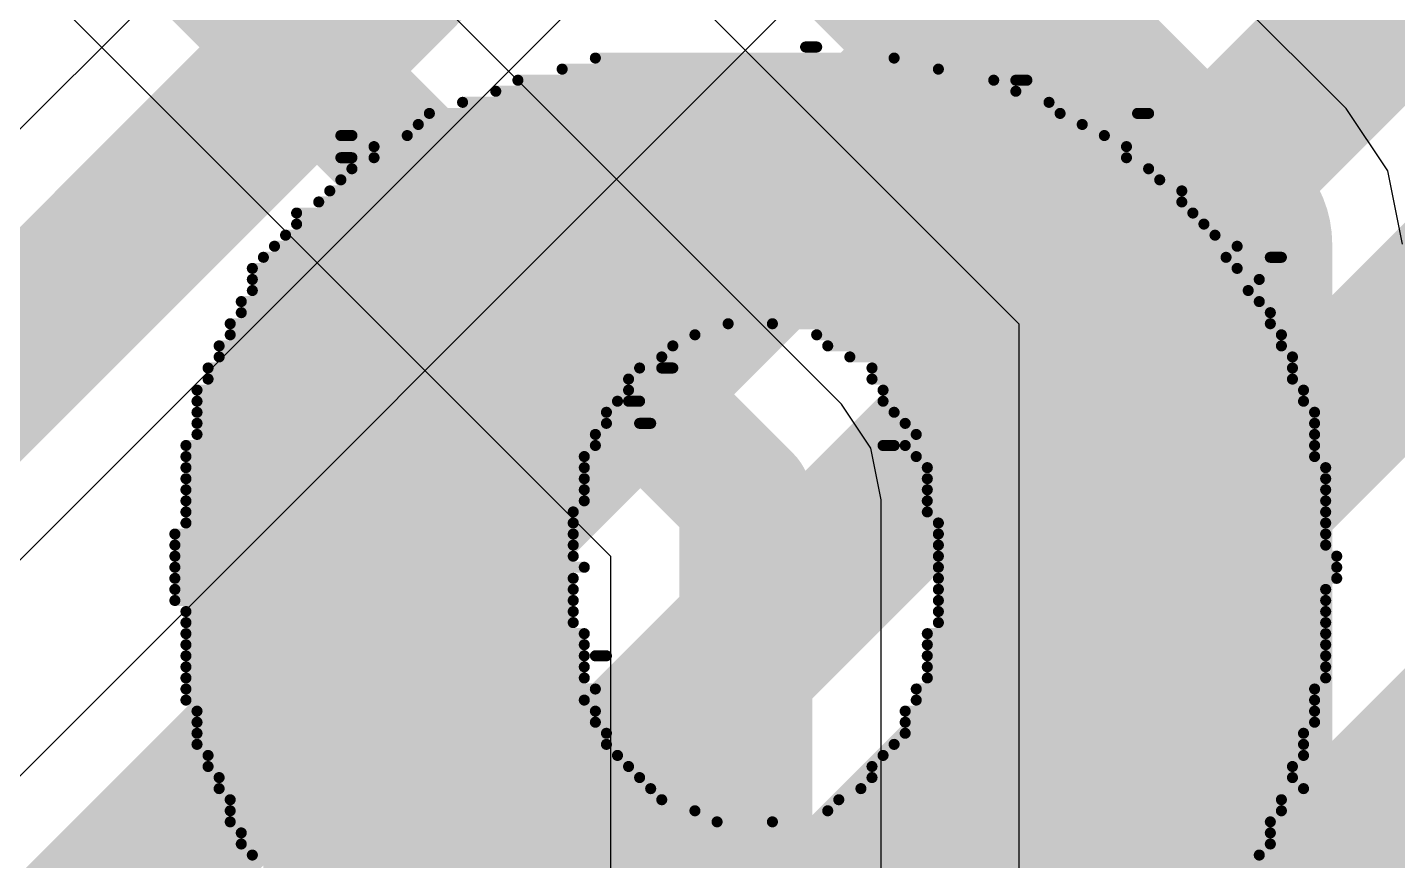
# Model space of a CAD drawing. Header units: inches. Extents: x -5 to 426, y -53 to 116.
# Drawn here: x 24.234 to 27.379, y -10.021 to -8.11 of the extents above; entities that cross this region are included whole.
import ezdxf

# ---------------------------------------------------------------- set-up
doc = ezdxf.new("R2010")
doc.units = ezdxf.units.IN
for name, color, linetype in [('Board Outline', 216, 'Continuous'), ('Bottom Layer', 5, 'Continuous'), ('Bottom Overlay', 54, 'Continuous'), ('Top Layer', 1, 'Continuous')]:
    doc.layers.add(name, color=color, linetype=linetype)

msp = doc.modelspace()

# ---------------------------------------------------------------- linework, layer by layer
at = {"layer": 'Board Outline'}
msp.add_lwpolyline([(49.7725, 6.3481, 0.254, 0.254, -1.144567), (-0.2979, -38.4414, 0.254, 0.254, 0)], format="xyseb", dxfattribs=at)
at = {"layer": 'Bottom Layer'}
for p, q in [((28.8219, -3.7373), (20.6714, -11.8878)), ((29.8821, -4.1615), (20.9794, -13.0642)), ((21.1658, -12.3823), (29.3173, -4.2308))]:
    msp.add_line(p, q, dxfattribs=at)
for points in [[(20.9186, -12.135, 0.381, 0.381, 0), (29.1589, -3.8947, 0.381, 0.381, 0)], [(21.2267, -13.3114, 0.381, 0.381, 0), (30.3345, -4.2036, 0.381, 0.381, 0)], [(20.0917, -15.3242, 0.381, 0.381, 0), (30.4822, -4.9336, 0.381, 0.381, 0)], [(19.8879, -16.3343, 0.381, 0.381, 0), (30.3798, -5.8424, 0.381, 0.381, 0)], [(19.8207, -17.4247, 0.381, 0.381, 0), (30.4082, -6.8372, 0.381, 0.381, 0)]]:
    msp.add_lwpolyline(points, format="xyseb", dxfattribs=at)
at = {"layer": 'Bottom Overlay'}
for points in [[(26.0199, -8.1546, 0.0254, 0.0254, 0), (26.0453, -8.1546, 0.0254, 0.0254, 0)], [(25.5373, -8.18, 0.0254, 0.0254, 0), (26.2231, -8.18, 0.0254, 0.0254, 0)], [(25.4611, -8.2054, 0.0254, 0.0254, 0), (26.3247, -8.2054, 0.0254, 0.0254, 0)], [(25.3595, -8.2308, 0.0254, 0.0254, 0), (26.4517, -8.2308, 0.0254, 0.0254, 0)], [(26.5025, -8.2308, 0.0254, 0.0254, 0), (26.5279, -8.2308, 0.0254, 0.0254, 0)], [(25.2325, -8.2816, 0.0254, 0.0254, 0), (26.5787, -8.2816, 0.0254, 0.0254, 0)], [(25.3087, -8.2562, 0.0254, 0.0254, 0), (26.5025, -8.2562, 0.0254, 0.0254, 0)], [(25.1563, -8.307, 0.0254, 0.0254, 0), (26.6041, -8.307, 0.0254, 0.0254, 0)], [(26.7819, -8.307, 0.0254, 0.0254, 0), (26.8073, -8.307, 0.0254, 0.0254, 0)], [(25.1309, -8.3324, 0.0254, 0.0254, 0), (26.6549, -8.3324, 0.0254, 0.0254, 0)], [(24.9531, -8.3578, 0.0254, 0.0254, 0), (24.9785, -8.3578, 0.0254, 0.0254, 0)], [(25.1055, -8.3578, 0.0254, 0.0254, 0), (26.7057, -8.3578, 0.0254, 0.0254, 0)], [(24.9531, -8.4086, 0.0254, 0.0254, 0), (24.9785, -8.4086, 0.0254, 0.0254, 0)], [(25.0293, -8.3832, 0.0254, 0.0254, 0), (26.7565, -8.3832, 0.0254, 0.0254, 0)], [(25.0293, -8.4086, 0.0254, 0.0254, 0), (26.7565, -8.4086, 0.0254, 0.0254, 0)], [(24.9785, -8.434, 0.0254, 0.0254, 0), (26.8073, -8.434, 0.0254, 0.0254, 0)], [(24.9531, -8.4594, 0.0254, 0.0254, 0), (26.8327, -8.4594, 0.0254, 0.0254, 0)], [(24.9277, -8.4848, 0.0254, 0.0254, 0), (26.8835, -8.4848, 0.0254, 0.0254, 0)], [(24.8515, -8.5356, 0.0254, 0.0254, 0), (26.9089, -8.5356, 0.0254, 0.0254, 0)], [(24.9023, -8.5102, 0.0254, 0.0254, 0), (26.8835, -8.5102, 0.0254, 0.0254, 0)], [(24.8515, -8.561, 0.0254, 0.0254, 0), (26.9343, -8.561, 0.0254, 0.0254, 0)], [(24.8261, -8.5864, 0.0254, 0.0254, 0), (26.9597, -8.5864, 0.0254, 0.0254, 0)], [(24.8007, -8.6118, 0.0254, 0.0254, 0), (27.0105, -8.6118, 0.0254, 0.0254, 0)], [(24.7753, -8.6372, 0.0254, 0.0254, 0), (26.9851, -8.6372, 0.0254, 0.0254, 0)], [(27.0867, -8.6372, 0.0254, 0.0254, 0), (27.1121, -8.6372, 0.0254, 0.0254, 0)], [(24.7499, -8.6626, 0.0254, 0.0254, 0), (27.0105, -8.6626, 0.0254, 0.0254, 0)], [(24.7499, -8.688, 0.0254, 0.0254, 0), (27.0613, -8.688, 0.0254, 0.0254, 0)], [(24.7499, -8.7134, 0.0254, 0.0254, 0), (27.0359, -8.7134, 0.0254, 0.0254, 0)], [(24.7245, -8.7388, 0.0254, 0.0254, 0), (27.0613, -8.7388, 0.0254, 0.0254, 0)], [(24.7245, -8.7642, 0.0254, 0.0254, 0), (27.0867, -8.7642, 0.0254, 0.0254, 0)], [(24.6991, -8.7896, 0.0254, 0.0254, 0), (25.8421, -8.7896, 0.0254, 0.0254, 0)], [(24.6991, -8.815, 0.0254, 0.0254, 0), (25.7659, -8.815, 0.0254, 0.0254, 0)], [(25.9437, -8.7896, 0.0254, 0.0254, 0), (27.0867, -8.7896, 0.0254, 0.0254, 0)], [(26.0453, -8.815, 0.0254, 0.0254, 0), (27.1121, -8.815, 0.0254, 0.0254, 0)], [(24.6737, -8.8404, 0.0254, 0.0254, 0), (25.7151, -8.8404, 0.0254, 0.0254, 0)], [(26.0707, -8.8404, 0.0254, 0.0254, 0), (27.1121, -8.8404, 0.0254, 0.0254, 0)], [(24.6737, -8.8658, 0.0254, 0.0254, 0), (25.6897, -8.8658, 0.0254, 0.0254, 0)], [(26.1215, -8.8658, 0.0254, 0.0254, 0), (27.1375, -8.8658, 0.0254, 0.0254, 0)], [(24.6483, -8.8912, 0.0254, 0.0254, 0), (25.6389, -8.8912, 0.0254, 0.0254, 0)], [(25.6897, -8.8912, 0.0254, 0.0254, 0), (25.7151, -8.8912, 0.0254, 0.0254, 0)], [(26.1723, -8.8912, 0.0254, 0.0254, 0), (27.1375, -8.8912, 0.0254, 0.0254, 0)], [(24.6229, -8.942, 0.0254, 0.0254, 0), (25.6135, -8.942, 0.0254, 0.0254, 0)], [(24.6483, -8.9166, 0.0254, 0.0254, 0), (25.6135, -8.9166, 0.0254, 0.0254, 0)], [(26.1723, -8.9166, 0.0254, 0.0254, 0), (27.1375, -8.9166, 0.0254, 0.0254, 0)], [(26.1977, -8.942, 0.0254, 0.0254, 0), (27.1629, -8.942, 0.0254, 0.0254, 0)], [(24.6229, -8.9674, 0.0254, 0.0254, 0), (25.5881, -8.9674, 0.0254, 0.0254, 0)], [(25.6135, -8.9674, 0.0254, 0.0254, 0), (25.6389, -8.9674, 0.0254, 0.0254, 0)], [(26.1977, -8.9674, 0.0254, 0.0254, 0), (27.1629, -8.9674, 0.0254, 0.0254, 0)], [(24.6229, -8.9928, 0.0254, 0.0254, 0), (25.5627, -8.9928, 0.0254, 0.0254, 0)], [(26.2231, -8.9928, 0.0254, 0.0254, 0), (27.1883, -8.9928, 0.0254, 0.0254, 0)], [(24.6229, -9.0182, 0.0254, 0.0254, 0), (25.5627, -9.0182, 0.0254, 0.0254, 0)], [(25.6389, -9.0182, 0.0254, 0.0254, 0), (25.6643, -9.0182, 0.0254, 0.0254, 0)], [(26.2485, -9.0182, 0.0254, 0.0254, 0), (27.1883, -9.0182, 0.0254, 0.0254, 0)], [(24.5975, -9.069, 0.0254, 0.0254, 0), (25.5373, -9.069, 0.0254, 0.0254, 0)], [(24.6229, -9.0436, 0.0254, 0.0254, 0), (25.5373, -9.0436, 0.0254, 0.0254, 0)], [(26.1977, -9.069, 0.0254, 0.0254, 0), (26.2231, -9.069, 0.0254, 0.0254, 0)], [(26.2485, -9.069, 0.0254, 0.0254, 0), (27.1883, -9.069, 0.0254, 0.0254, 0)], [(26.2739, -9.0436, 0.0254, 0.0254, 0), (27.1883, -9.0436, 0.0254, 0.0254, 0)], [(24.5975, -9.0944, 0.0254, 0.0254, 0), (25.5119, -9.0944, 0.0254, 0.0254, 0)], [(26.2739, -9.0944, 0.0254, 0.0254, 0), (27.1883, -9.0944, 0.0254, 0.0254, 0)], [(24.5975, -9.1198, 0.0254, 0.0254, 0), (25.5119, -9.1198, 0.0254, 0.0254, 0)], [(26.2993, -9.1198, 0.0254, 0.0254, 0), (27.2137, -9.1198, 0.0254, 0.0254, 0)], [(24.5975, -9.1452, 0.0254, 0.0254, 0), (25.5119, -9.1452, 0.0254, 0.0254, 0)], [(26.2993, -9.1452, 0.0254, 0.0254, 0), (27.2137, -9.1452, 0.0254, 0.0254, 0)], [(24.5975, -9.1706, 0.0254, 0.0254, 0), (25.5119, -9.1706, 0.0254, 0.0254, 0)], [(24.5975, -9.196, 0.0254, 0.0254, 0), (25.5119, -9.196, 0.0254, 0.0254, 0)], [(26.2993, -9.1706, 0.0254, 0.0254, 0), (27.2137, -9.1706, 0.0254, 0.0254, 0)], [(26.2993, -9.196, 0.0254, 0.0254, 0), (27.2137, -9.196, 0.0254, 0.0254, 0)], [(24.5975, -9.2214, 0.0254, 0.0254, 0), (25.4865, -9.2214, 0.0254, 0.0254, 0)], [(26.2993, -9.2214, 0.0254, 0.0254, 0), (27.2137, -9.2214, 0.0254, 0.0254, 0)], [(24.5975, -9.2468, 0.0254, 0.0254, 0), (25.4865, -9.2468, 0.0254, 0.0254, 0)], [(26.3247, -9.2468, 0.0254, 0.0254, 0), (27.2137, -9.2468, 0.0254, 0.0254, 0)], [(24.5721, -9.2722, 0.0254, 0.0254, 0), (25.4865, -9.2722, 0.0254, 0.0254, 0)], [(26.3247, -9.2722, 0.0254, 0.0254, 0), (27.2137, -9.2722, 0.0254, 0.0254, 0)], [(24.5721, -9.2976, 0.0254, 0.0254, 0), (25.4865, -9.2976, 0.0254, 0.0254, 0)], [(26.3247, -9.2976, 0.0254, 0.0254, 0), (27.2137, -9.2976, 0.0254, 0.0254, 0)], [(24.5721, -9.323, 0.0254, 0.0254, 0), (25.4865, -9.323, 0.0254, 0.0254, 0)], [(24.5721, -9.3484, 0.0254, 0.0254, 0), (25.5119, -9.3484, 0.0254, 0.0254, 0)], [(26.3247, -9.323, 0.0254, 0.0254, 0), (27.2391, -9.323, 0.0254, 0.0254, 0)], [(26.3247, -9.3484, 0.0254, 0.0254, 0), (27.2391, -9.3484, 0.0254, 0.0254, 0)], [(24.5721, -9.3738, 0.0254, 0.0254, 0), (25.4865, -9.3738, 0.0254, 0.0254, 0)], [(26.3247, -9.3738, 0.0254, 0.0254, 0), (27.2391, -9.3738, 0.0254, 0.0254, 0)], [(24.5721, -9.3992, 0.0254, 0.0254, 0), (25.4865, -9.3992, 0.0254, 0.0254, 0)], [(26.3247, -9.3992, 0.0254, 0.0254, 0), (27.2137, -9.3992, 0.0254, 0.0254, 0)], [(24.5721, -9.4246, 0.0254, 0.0254, 0), (25.4865, -9.4246, 0.0254, 0.0254, 0)], [(26.3247, -9.4246, 0.0254, 0.0254, 0), (27.2137, -9.4246, 0.0254, 0.0254, 0)], [(24.5975, -9.45, 0.0254, 0.0254, 0), (25.4865, -9.45, 0.0254, 0.0254, 0)], [(24.5975, -9.4754, 0.0254, 0.0254, 0), (25.4865, -9.4754, 0.0254, 0.0254, 0)], [(26.3247, -9.45, 0.0254, 0.0254, 0), (27.2137, -9.45, 0.0254, 0.0254, 0)], [(26.3247, -9.4754, 0.0254, 0.0254, 0), (27.2137, -9.4754, 0.0254, 0.0254, 0)], [(24.5975, -9.5008, 0.0254, 0.0254, 0), (25.5119, -9.5008, 0.0254, 0.0254, 0)], [(26.2993, -9.5008, 0.0254, 0.0254, 0), (27.2137, -9.5008, 0.0254, 0.0254, 0)], [(24.5975, -9.5262, 0.0254, 0.0254, 0), (25.5119, -9.5262, 0.0254, 0.0254, 0)], [(26.2993, -9.5262, 0.0254, 0.0254, 0), (27.2137, -9.5262, 0.0254, 0.0254, 0)], [(24.5975, -9.5516, 0.0254, 0.0254, 0), (25.5119, -9.5516, 0.0254, 0.0254, 0)], [(25.5373, -9.5516, 0.0254, 0.0254, 0), (25.5627, -9.5516, 0.0254, 0.0254, 0)], [(26.2993, -9.5516, 0.0254, 0.0254, 0), (27.2137, -9.5516, 0.0254, 0.0254, 0)], [(24.5975, -9.577, 0.0254, 0.0254, 0), (25.5119, -9.577, 0.0254, 0.0254, 0)], [(24.5975, -9.6024, 0.0254, 0.0254, 0), (25.5119, -9.6024, 0.0254, 0.0254, 0)], [(26.2993, -9.577, 0.0254, 0.0254, 0), (27.2137, -9.577, 0.0254, 0.0254, 0)], [(26.2993, -9.6024, 0.0254, 0.0254, 0), (27.2137, -9.6024, 0.0254, 0.0254, 0)], [(24.5975, -9.6278, 0.0254, 0.0254, 0), (25.5373, -9.6278, 0.0254, 0.0254, 0)], [(26.2739, -9.6278, 0.0254, 0.0254, 0), (27.1883, -9.6278, 0.0254, 0.0254, 0)], [(24.5975, -9.6532, 0.0254, 0.0254, 0), (25.5119, -9.6532, 0.0254, 0.0254, 0)], [(26.2739, -9.6532, 0.0254, 0.0254, 0), (27.1883, -9.6532, 0.0254, 0.0254, 0)], [(24.6229, -9.6786, 0.0254, 0.0254, 0), (25.5373, -9.6786, 0.0254, 0.0254, 0)], [(26.2485, -9.6786, 0.0254, 0.0254, 0), (27.1883, -9.6786, 0.0254, 0.0254, 0)], [(24.6229, -9.704, 0.0254, 0.0254, 0), (25.5373, -9.704, 0.0254, 0.0254, 0)], [(24.6229, -9.7294, 0.0254, 0.0254, 0), (25.5627, -9.7294, 0.0254, 0.0254, 0)], [(26.2485, -9.704, 0.0254, 0.0254, 0), (27.1883, -9.704, 0.0254, 0.0254, 0)], [(26.2485, -9.7294, 0.0254, 0.0254, 0), (27.1629, -9.7294, 0.0254, 0.0254, 0)], [(24.6229, -9.7548, 0.0254, 0.0254, 0), (25.5627, -9.7548, 0.0254, 0.0254, 0)], [(26.2231, -9.7548, 0.0254, 0.0254, 0), (27.1629, -9.7548, 0.0254, 0.0254, 0)], [(24.6483, -9.7802, 0.0254, 0.0254, 0), (25.5881, -9.7802, 0.0254, 0.0254, 0)], [(26.1977, -9.7802, 0.0254, 0.0254, 0), (27.1629, -9.7802, 0.0254, 0.0254, 0)], [(24.6483, -9.8056, 0.0254, 0.0254, 0), (25.6135, -9.8056, 0.0254, 0.0254, 0)], [(26.1723, -9.8056, 0.0254, 0.0254, 0), (27.1375, -9.8056, 0.0254, 0.0254, 0)], [(24.6737, -9.831, 0.0254, 0.0254, 0), (25.6389, -9.831, 0.0254, 0.0254, 0)], [(24.6737, -9.8564, 0.0254, 0.0254, 0), (25.6643, -9.8564, 0.0254, 0.0254, 0)], [(26.1469, -9.8564, 0.0254, 0.0254, 0), (27.1629, -9.8564, 0.0254, 0.0254, 0)], [(26.1723, -9.831, 0.0254, 0.0254, 0), (27.1375, -9.831, 0.0254, 0.0254, 0)], [(24.6991, -9.8818, 0.0254, 0.0254, 0), (25.6897, -9.8818, 0.0254, 0.0254, 0)], [(26.0961, -9.8818, 0.0254, 0.0254, 0), (27.1121, -9.8818, 0.0254, 0.0254, 0)], [(24.6991, -9.9072, 0.0254, 0.0254, 0), (25.7659, -9.9072, 0.0254, 0.0254, 0)], [(26.0707, -9.9072, 0.0254, 0.0254, 0), (27.1121, -9.9072, 0.0254, 0.0254, 0)], [(24.6991, -9.9326, 0.0254, 0.0254, 0), (25.8167, -9.9326, 0.0254, 0.0254, 0)], [(25.9437, -9.9326, 0.0254, 0.0254, 0), (27.0867, -9.9326, 0.0254, 0.0254, 0)], [(24.7245, -9.958, 0.0254, 0.0254, 0), (27.0867, -9.958, 0.0254, 0.0254, 0)], [(24.7245, -9.9834, 0.0254, 0.0254, 0), (27.0867, -9.9834, 0.0254, 0.0254, 0)], [(24.7499, -10.0088, 0.0254, 0.0254, 0), (27.0613, -10.0088, 0.0254, 0.0254, 0)], [(24.7753, -10.0342, 0.0254, 0.0254, 0), (27.0359, -10.0342, 0.0254, 0.0254, 0)]]:
    msp.add_lwpolyline(points, format="xyseb", dxfattribs=at)
for points in [[(26.0135, -8.1546, 0.0127, 0.0127, 1), (26.0262, -8.1546, 0.0127, 0.0127, 1)], [(26.0389, -8.1546, 0.0127, 0.0127, 1), (26.0516, -8.1546, 0.0127, 0.0127, 1)], [(25.5309, -8.18, 0.0127, 0.0127, 1), (25.5436, -8.18, 0.0127, 0.0127, 1)], [(26.2167, -8.18, 0.0127, 0.0127, 1), (26.2294, -8.18, 0.0127, 0.0127, 1)], [(25.4547, -8.2054, 0.0127, 0.0127, 1), (25.4674, -8.2054, 0.0127, 0.0127, 1)], [(26.3183, -8.2054, 0.0127, 0.0127, 1), (26.331, -8.2054, 0.0127, 0.0127, 1)], [(25.3531, -8.2308, 0.0127, 0.0127, 1), (25.3658, -8.2308, 0.0127, 0.0127, 1)], [(26.4453, -8.2308, 0.0127, 0.0127, 1), (26.458, -8.2308, 0.0127, 0.0127, 1)], [(26.4961, -8.2308, 0.0127, 0.0127, 1), (26.5088, -8.2308, 0.0127, 0.0127, 1)], [(26.5215, -8.2308, 0.0127, 0.0127, 1), (26.5342, -8.2308, 0.0127, 0.0127, 1)], [(25.2261, -8.2816, 0.0127, 0.0127, 1), (25.2388, -8.2816, 0.0127, 0.0127, 1)], [(25.3023, -8.2562, 0.0127, 0.0127, 1), (25.315, -8.2562, 0.0127, 0.0127, 1)], [(26.4961, -8.2562, 0.0127, 0.0127, 1), (26.5088, -8.2562, 0.0127, 0.0127, 1)], [(26.5723, -8.2816, 0.0127, 0.0127, 1), (26.585, -8.2816, 0.0127, 0.0127, 1)], [(25.1499, -8.307, 0.0127, 0.0127, 1), (25.1626, -8.307, 0.0127, 0.0127, 1)], [(26.5977, -8.307, 0.0127, 0.0127, 1), (26.6104, -8.307, 0.0127, 0.0127, 1)], [(26.7755, -8.307, 0.0127, 0.0127, 1), (26.7882, -8.307, 0.0127, 0.0127, 1)], [(26.8009, -8.307, 0.0127, 0.0127, 1), (26.8136, -8.307, 0.0127, 0.0127, 1)], [(25.1245, -8.3324, 0.0127, 0.0127, 1), (25.1372, -8.3324, 0.0127, 0.0127, 1)], [(26.6485, -8.3324, 0.0127, 0.0127, 1), (26.6612, -8.3324, 0.0127, 0.0127, 1)], [(24.9467, -8.3578, 0.0127, 0.0127, 1), (24.9594, -8.3578, 0.0127, 0.0127, 1)], [(24.9721, -8.3578, 0.0127, 0.0127, 1), (24.9848, -8.3578, 0.0127, 0.0127, 1)], [(25.0991, -8.3578, 0.0127, 0.0127, 1), (25.1118, -8.3578, 0.0127, 0.0127, 1)], [(26.6993, -8.3578, 0.0127, 0.0127, 1), (26.712, -8.3578, 0.0127, 0.0127, 1)], [(24.9467, -8.4086, 0.0127, 0.0127, 1), (24.9594, -8.4086, 0.0127, 0.0127, 1)], [(24.9721, -8.4086, 0.0127, 0.0127, 1), (24.9848, -8.4086, 0.0127, 0.0127, 1)], [(25.0229, -8.3832, 0.0127, 0.0127, 1), (25.0356, -8.3832, 0.0127, 0.0127, 1)], [(25.0229, -8.4086, 0.0127, 0.0127, 1), (25.0356, -8.4086, 0.0127, 0.0127, 1)], [(26.7501, -8.3832, 0.0127, 0.0127, 1), (26.7628, -8.3832, 0.0127, 0.0127, 1)], [(26.7501, -8.4086, 0.0127, 0.0127, 1), (26.7628, -8.4086, 0.0127, 0.0127, 1)], [(24.9721, -8.434, 0.0127, 0.0127, 1), (24.9848, -8.434, 0.0127, 0.0127, 1)], [(26.8009, -8.434, 0.0127, 0.0127, 1), (26.8136, -8.434, 0.0127, 0.0127, 1)], [(24.9467, -8.4594, 0.0127, 0.0127, 1), (24.9594, -8.4594, 0.0127, 0.0127, 1)], [(26.8263, -8.4594, 0.0127, 0.0127, 1), (26.839, -8.4594, 0.0127, 0.0127, 1)], [(24.9213, -8.4848, 0.0127, 0.0127, 1), (24.934, -8.4848, 0.0127, 0.0127, 1)], [(26.8771, -8.4848, 0.0127, 0.0127, 1), (26.8898, -8.4848, 0.0127, 0.0127, 1)], [(24.8451, -8.5356, 0.0127, 0.0127, 1), (24.8578, -8.5356, 0.0127, 0.0127, 1)], [(24.8959, -8.5102, 0.0127, 0.0127, 1), (24.9086, -8.5102, 0.0127, 0.0127, 1)], [(26.8771, -8.5102, 0.0127, 0.0127, 1), (26.8898, -8.5102, 0.0127, 0.0127, 1)], [(26.9025, -8.5356, 0.0127, 0.0127, 1), (26.9152, -8.5356, 0.0127, 0.0127, 1)], [(24.8451, -8.561, 0.0127, 0.0127, 1), (24.8578, -8.561, 0.0127, 0.0127, 1)], [(26.9279, -8.561, 0.0127, 0.0127, 1), (26.9406, -8.561, 0.0127, 0.0127, 1)], [(24.8197, -8.5864, 0.0127, 0.0127, 1), (24.8324, -8.5864, 0.0127, 0.0127, 1)], [(26.9533, -8.5864, 0.0127, 0.0127, 1), (26.966, -8.5864, 0.0127, 0.0127, 1)], [(24.7943, -8.6118, 0.0127, 0.0127, 1), (24.807, -8.6118, 0.0127, 0.0127, 1)], [(27.0041, -8.6118, 0.0127, 0.0127, 1), (27.0168, -8.6118, 0.0127, 0.0127, 1)], [(24.7689, -8.6372, 0.0127, 0.0127, 1), (24.7816, -8.6372, 0.0127, 0.0127, 1)], [(26.9787, -8.6372, 0.0127, 0.0127, 1), (26.9914, -8.6372, 0.0127, 0.0127, 1)], [(27.0803, -8.6372, 0.0127, 0.0127, 1), (27.093, -8.6372, 0.0127, 0.0127, 1)], [(27.1057, -8.6372, 0.0127, 0.0127, 1), (27.1184, -8.6372, 0.0127, 0.0127, 1)], [(24.7435, -8.6626, 0.0127, 0.0127, 1), (24.7562, -8.6626, 0.0127, 0.0127, 1)], [(24.7435, -8.688, 0.0127, 0.0127, 1), (24.7562, -8.688, 0.0127, 0.0127, 1)], [(27.0041, -8.6626, 0.0127, 0.0127, 1), (27.0168, -8.6626, 0.0127, 0.0127, 1)], [(27.0549, -8.688, 0.0127, 0.0127, 1), (27.0676, -8.688, 0.0127, 0.0127, 1)], [(24.7435, -8.7134, 0.0127, 0.0127, 1), (24.7562, -8.7134, 0.0127, 0.0127, 1)], [(27.0295, -8.7134, 0.0127, 0.0127, 1), (27.0422, -8.7134, 0.0127, 0.0127, 1)], [(24.7181, -8.7388, 0.0127, 0.0127, 1), (24.7308, -8.7388, 0.0127, 0.0127, 1)], [(27.0549, -8.7388, 0.0127, 0.0127, 1), (27.0676, -8.7388, 0.0127, 0.0127, 1)], [(24.7181, -8.7642, 0.0127, 0.0127, 1), (24.7308, -8.7642, 0.0127, 0.0127, 1)], [(27.0803, -8.7642, 0.0127, 0.0127, 1), (27.093, -8.7642, 0.0127, 0.0127, 1)], [(24.6927, -8.7896, 0.0127, 0.0127, 1), (24.7054, -8.7896, 0.0127, 0.0127, 1)], [(24.6927, -8.815, 0.0127, 0.0127, 1), (24.7054, -8.815, 0.0127, 0.0127, 1)], [(25.7595, -8.815, 0.0127, 0.0127, 1), (25.7722, -8.815, 0.0127, 0.0127, 1)], [(25.8357, -8.7896, 0.0127, 0.0127, 1), (25.8484, -8.7896, 0.0127, 0.0127, 1)], [(25.9373, -8.7896, 0.0127, 0.0127, 1), (25.95, -8.7896, 0.0127, 0.0127, 1)], [(26.0389, -8.815, 0.0127, 0.0127, 1), (26.0516, -8.815, 0.0127, 0.0127, 1)], [(27.0803, -8.7896, 0.0127, 0.0127, 1), (27.093, -8.7896, 0.0127, 0.0127, 1)], [(27.1057, -8.815, 0.0127, 0.0127, 1), (27.1184, -8.815, 0.0127, 0.0127, 1)], [(24.6673, -8.8404, 0.0127, 0.0127, 1), (24.68, -8.8404, 0.0127, 0.0127, 1)], [(25.7087, -8.8404, 0.0127, 0.0127, 1), (25.7214, -8.8404, 0.0127, 0.0127, 1)], [(26.0643, -8.8404, 0.0127, 0.0127, 1), (26.077, -8.8404, 0.0127, 0.0127, 1)], [(27.1057, -8.8404, 0.0127, 0.0127, 1), (27.1184, -8.8404, 0.0127, 0.0127, 1)], [(24.6673, -8.8658, 0.0127, 0.0127, 1), (24.68, -8.8658, 0.0127, 0.0127, 1)], [(25.6833, -8.8658, 0.0127, 0.0127, 1), (25.696, -8.8658, 0.0127, 0.0127, 1)], [(26.1151, -8.8658, 0.0127, 0.0127, 1), (26.1278, -8.8658, 0.0127, 0.0127, 1)], [(27.1311, -8.8658, 0.0127, 0.0127, 1), (27.1438, -8.8658, 0.0127, 0.0127, 1)], [(24.6419, -8.8912, 0.0127, 0.0127, 1), (24.6546, -8.8912, 0.0127, 0.0127, 1)], [(25.6325, -8.8912, 0.0127, 0.0127, 1), (25.6452, -8.8912, 0.0127, 0.0127, 1)], [(25.6833, -8.8912, 0.0127, 0.0127, 1), (25.696, -8.8912, 0.0127, 0.0127, 1)], [(25.7087, -8.8912, 0.0127, 0.0127, 1), (25.7214, -8.8912, 0.0127, 0.0127, 1)], [(26.1659, -8.8912, 0.0127, 0.0127, 1), (26.1786, -8.8912, 0.0127, 0.0127, 1)], [(27.1311, -8.8912, 0.0127, 0.0127, 1), (27.1438, -8.8912, 0.0127, 0.0127, 1)], [(24.6165, -8.942, 0.0127, 0.0127, 1), (24.6292, -8.942, 0.0127, 0.0127, 1)], [(24.6419, -8.9166, 0.0127, 0.0127, 1), (24.6546, -8.9166, 0.0127, 0.0127, 1)], [(25.6071, -8.9166, 0.0127, 0.0127, 1), (25.6198, -8.9166, 0.0127, 0.0127, 1)], [(25.6071, -8.942, 0.0127, 0.0127, 1), (25.6198, -8.942, 0.0127, 0.0127, 1)], [(26.1659, -8.9166, 0.0127, 0.0127, 1), (26.1786, -8.9166, 0.0127, 0.0127, 1)], [(26.1913, -8.942, 0.0127, 0.0127, 1), (26.204, -8.942, 0.0127, 0.0127, 1)], [(27.1311, -8.9166, 0.0127, 0.0127, 1), (27.1438, -8.9166, 0.0127, 0.0127, 1)], [(27.1565, -8.942, 0.0127, 0.0127, 1), (27.1692, -8.942, 0.0127, 0.0127, 1)], [(24.6165, -8.9674, 0.0127, 0.0127, 1), (24.6292, -8.9674, 0.0127, 0.0127, 1)], [(25.5817, -8.9674, 0.0127, 0.0127, 1), (25.5944, -8.9674, 0.0127, 0.0127, 1)], [(25.6071, -8.9674, 0.0127, 0.0127, 1), (25.6198, -8.9674, 0.0127, 0.0127, 1)], [(25.6325, -8.9674, 0.0127, 0.0127, 1), (25.6452, -8.9674, 0.0127, 0.0127, 1)], [(26.1913, -8.9674, 0.0127, 0.0127, 1), (26.204, -8.9674, 0.0127, 0.0127, 1)], [(27.1565, -8.9674, 0.0127, 0.0127, 1), (27.1692, -8.9674, 0.0127, 0.0127, 1)], [(24.6165, -8.9928, 0.0127, 0.0127, 1), (24.6292, -8.9928, 0.0127, 0.0127, 1)], [(25.5563, -8.9928, 0.0127, 0.0127, 1), (25.569, -8.9928, 0.0127, 0.0127, 1)], [(26.2167, -8.9928, 0.0127, 0.0127, 1), (26.2294, -8.9928, 0.0127, 0.0127, 1)], [(27.1819, -8.9928, 0.0127, 0.0127, 1), (27.1946, -8.9928, 0.0127, 0.0127, 1)], [(24.6165, -9.0182, 0.0127, 0.0127, 1), (24.6292, -9.0182, 0.0127, 0.0127, 1)], [(25.5563, -9.0182, 0.0127, 0.0127, 1), (25.569, -9.0182, 0.0127, 0.0127, 1)], [(25.6325, -9.0182, 0.0127, 0.0127, 1), (25.6452, -9.0182, 0.0127, 0.0127, 1)], [(25.6579, -9.0182, 0.0127, 0.0127, 1), (25.6706, -9.0182, 0.0127, 0.0127, 1)], [(26.2421, -9.0182, 0.0127, 0.0127, 1), (26.2548, -9.0182, 0.0127, 0.0127, 1)], [(27.1819, -9.0182, 0.0127, 0.0127, 1), (27.1946, -9.0182, 0.0127, 0.0127, 1)], [(24.5911, -9.069, 0.0127, 0.0127, 1), (24.6038, -9.069, 0.0127, 0.0127, 1)], [(24.6165, -9.0436, 0.0127, 0.0127, 1), (24.6292, -9.0436, 0.0127, 0.0127, 1)], [(25.5309, -9.0436, 0.0127, 0.0127, 1), (25.5436, -9.0436, 0.0127, 0.0127, 1)], [(25.5309, -9.069, 0.0127, 0.0127, 1), (25.5436, -9.069, 0.0127, 0.0127, 1)], [(26.1913, -9.069, 0.0127, 0.0127, 1), (26.204, -9.069, 0.0127, 0.0127, 1)], [(26.2167, -9.069, 0.0127, 0.0127, 1), (26.2294, -9.069, 0.0127, 0.0127, 1)], [(26.2421, -9.069, 0.0127, 0.0127, 1), (26.2548, -9.069, 0.0127, 0.0127, 1)], [(26.2675, -9.0436, 0.0127, 0.0127, 1), (26.2802, -9.0436, 0.0127, 0.0127, 1)], [(27.1819, -9.0436, 0.0127, 0.0127, 1), (27.1946, -9.0436, 0.0127, 0.0127, 1)], [(27.1819, -9.069, 0.0127, 0.0127, 1), (27.1946, -9.069, 0.0127, 0.0127, 1)], [(24.5911, -9.0944, 0.0127, 0.0127, 1), (24.6038, -9.0944, 0.0127, 0.0127, 1)], [(25.5055, -9.0944, 0.0127, 0.0127, 1), (25.5182, -9.0944, 0.0127, 0.0127, 1)], [(26.2675, -9.0944, 0.0127, 0.0127, 1), (26.2802, -9.0944, 0.0127, 0.0127, 1)], [(27.1819, -9.0944, 0.0127, 0.0127, 1), (27.1946, -9.0944, 0.0127, 0.0127, 1)], [(24.5911, -9.1198, 0.0127, 0.0127, 1), (24.6038, -9.1198, 0.0127, 0.0127, 1)], [(25.5055, -9.1198, 0.0127, 0.0127, 1), (25.5182, -9.1198, 0.0127, 0.0127, 1)], [(26.2929, -9.1198, 0.0127, 0.0127, 1), (26.3056, -9.1198, 0.0127, 0.0127, 1)], [(27.2073, -9.1198, 0.0127, 0.0127, 1), (27.22, -9.1198, 0.0127, 0.0127, 1)], [(24.5911, -9.1452, 0.0127, 0.0127, 1), (24.6038, -9.1452, 0.0127, 0.0127, 1)], [(25.5055, -9.1452, 0.0127, 0.0127, 1), (25.5182, -9.1452, 0.0127, 0.0127, 1)], [(26.2929, -9.1452, 0.0127, 0.0127, 1), (26.3056, -9.1452, 0.0127, 0.0127, 1)], [(27.2073, -9.1452, 0.0127, 0.0127, 1), (27.22, -9.1452, 0.0127, 0.0127, 1)], [(24.5911, -9.1706, 0.0127, 0.0127, 1), (24.6038, -9.1706, 0.0127, 0.0127, 1)], [(24.5911, -9.196, 0.0127, 0.0127, 1), (24.6038, -9.196, 0.0127, 0.0127, 1)], [(25.5055, -9.1706, 0.0127, 0.0127, 1), (25.5182, -9.1706, 0.0127, 0.0127, 1)], [(25.5055, -9.196, 0.0127, 0.0127, 1), (25.5182, -9.196, 0.0127, 0.0127, 1)], [(26.2929, -9.1706, 0.0127, 0.0127, 1), (26.3056, -9.1706, 0.0127, 0.0127, 1)], [(26.2929, -9.196, 0.0127, 0.0127, 1), (26.3056, -9.196, 0.0127, 0.0127, 1)], [(27.2073, -9.1706, 0.0127, 0.0127, 1), (27.22, -9.1706, 0.0127, 0.0127, 1)], [(27.2073, -9.196, 0.0127, 0.0127, 1), (27.22, -9.196, 0.0127, 0.0127, 1)], [(24.5911, -9.2214, 0.0127, 0.0127, 1), (24.6038, -9.2214, 0.0127, 0.0127, 1)], [(25.4801, -9.2214, 0.0127, 0.0127, 1), (25.4928, -9.2214, 0.0127, 0.0127, 1)], [(26.2929, -9.2214, 0.0127, 0.0127, 1), (26.3056, -9.2214, 0.0127, 0.0127, 1)], [(27.2073, -9.2214, 0.0127, 0.0127, 1), (27.22, -9.2214, 0.0127, 0.0127, 1)], [(24.5911, -9.2468, 0.0127, 0.0127, 1), (24.6038, -9.2468, 0.0127, 0.0127, 1)], [(25.4801, -9.2468, 0.0127, 0.0127, 1), (25.4928, -9.2468, 0.0127, 0.0127, 1)], [(26.3183, -9.2468, 0.0127, 0.0127, 1), (26.331, -9.2468, 0.0127, 0.0127, 1)], [(27.2073, -9.2468, 0.0127, 0.0127, 1), (27.22, -9.2468, 0.0127, 0.0127, 1)], [(24.5657, -9.2722, 0.0127, 0.0127, 1), (24.5784, -9.2722, 0.0127, 0.0127, 1)], [(25.4801, -9.2722, 0.0127, 0.0127, 1), (25.4928, -9.2722, 0.0127, 0.0127, 1)], [(26.3183, -9.2722, 0.0127, 0.0127, 1), (26.331, -9.2722, 0.0127, 0.0127, 1)], [(27.2073, -9.2722, 0.0127, 0.0127, 1), (27.22, -9.2722, 0.0127, 0.0127, 1)], [(24.5657, -9.2976, 0.0127, 0.0127, 1), (24.5784, -9.2976, 0.0127, 0.0127, 1)], [(25.4801, -9.2976, 0.0127, 0.0127, 1), (25.4928, -9.2976, 0.0127, 0.0127, 1)], [(26.3183, -9.2976, 0.0127, 0.0127, 1), (26.331, -9.2976, 0.0127, 0.0127, 1)], [(27.2073, -9.2976, 0.0127, 0.0127, 1), (27.22, -9.2976, 0.0127, 0.0127, 1)], [(24.5657, -9.323, 0.0127, 0.0127, 1), (24.5784, -9.323, 0.0127, 0.0127, 1)], [(24.5657, -9.3484, 0.0127, 0.0127, 1), (24.5784, -9.3484, 0.0127, 0.0127, 1)], [(25.4801, -9.323, 0.0127, 0.0127, 1), (25.4928, -9.323, 0.0127, 0.0127, 1)], [(25.5055, -9.3484, 0.0127, 0.0127, 1), (25.5182, -9.3484, 0.0127, 0.0127, 1)], [(26.3183, -9.323, 0.0127, 0.0127, 1), (26.331, -9.323, 0.0127, 0.0127, 1)], [(26.3183, -9.3484, 0.0127, 0.0127, 1), (26.331, -9.3484, 0.0127, 0.0127, 1)], [(27.2327, -9.323, 0.0127, 0.0127, 1), (27.2454, -9.323, 0.0127, 0.0127, 1)], [(27.2327, -9.3484, 0.0127, 0.0127, 1), (27.2454, -9.3484, 0.0127, 0.0127, 1)], [(24.5657, -9.3738, 0.0127, 0.0127, 1), (24.5784, -9.3738, 0.0127, 0.0127, 1)], [(25.4801, -9.3738, 0.0127, 0.0127, 1), (25.4928, -9.3738, 0.0127, 0.0127, 1)], [(26.3183, -9.3738, 0.0127, 0.0127, 1), (26.331, -9.3738, 0.0127, 0.0127, 1)], [(27.2327, -9.3738, 0.0127, 0.0127, 1), (27.2454, -9.3738, 0.0127, 0.0127, 1)], [(24.5657, -9.3992, 0.0127, 0.0127, 1), (24.5784, -9.3992, 0.0127, 0.0127, 1)], [(25.4801, -9.3992, 0.0127, 0.0127, 1), (25.4928, -9.3992, 0.0127, 0.0127, 1)], [(26.3183, -9.3992, 0.0127, 0.0127, 1), (26.331, -9.3992, 0.0127, 0.0127, 1)], [(27.2073, -9.3992, 0.0127, 0.0127, 1), (27.22, -9.3992, 0.0127, 0.0127, 1)], [(24.5657, -9.4246, 0.0127, 0.0127, 1), (24.5784, -9.4246, 0.0127, 0.0127, 1)], [(25.4801, -9.4246, 0.0127, 0.0127, 1), (25.4928, -9.4246, 0.0127, 0.0127, 1)], [(26.3183, -9.4246, 0.0127, 0.0127, 1), (26.331, -9.4246, 0.0127, 0.0127, 1)], [(27.2073, -9.4246, 0.0127, 0.0127, 1), (27.22, -9.4246, 0.0127, 0.0127, 1)], [(24.5911, -9.45, 0.0127, 0.0127, 1), (24.6038, -9.45, 0.0127, 0.0127, 1)], [(24.5911, -9.4754, 0.0127, 0.0127, 1), (24.6038, -9.4754, 0.0127, 0.0127, 1)], [(25.4801, -9.45, 0.0127, 0.0127, 1), (25.4928, -9.45, 0.0127, 0.0127, 1)], [(25.4801, -9.4754, 0.0127, 0.0127, 1), (25.4928, -9.4754, 0.0127, 0.0127, 1)], [(26.3183, -9.45, 0.0127, 0.0127, 1), (26.331, -9.45, 0.0127, 0.0127, 1)], [(26.3183, -9.4754, 0.0127, 0.0127, 1), (26.331, -9.4754, 0.0127, 0.0127, 1)], [(27.2073, -9.45, 0.0127, 0.0127, 1), (27.22, -9.45, 0.0127, 0.0127, 1)], [(27.2073, -9.4754, 0.0127, 0.0127, 1), (27.22, -9.4754, 0.0127, 0.0127, 1)], [(24.5911, -9.5008, 0.0127, 0.0127, 1), (24.6038, -9.5008, 0.0127, 0.0127, 1)], [(25.5055, -9.5008, 0.0127, 0.0127, 1), (25.5182, -9.5008, 0.0127, 0.0127, 1)], [(26.2929, -9.5008, 0.0127, 0.0127, 1), (26.3056, -9.5008, 0.0127, 0.0127, 1)], [(27.2073, -9.5008, 0.0127, 0.0127, 1), (27.22, -9.5008, 0.0127, 0.0127, 1)], [(24.5911, -9.5262, 0.0127, 0.0127, 1), (24.6038, -9.5262, 0.0127, 0.0127, 1)], [(25.5055, -9.5262, 0.0127, 0.0127, 1), (25.5182, -9.5262, 0.0127, 0.0127, 1)], [(26.2929, -9.5262, 0.0127, 0.0127, 1), (26.3056, -9.5262, 0.0127, 0.0127, 1)], [(27.2073, -9.5262, 0.0127, 0.0127, 1), (27.22, -9.5262, 0.0127, 0.0127, 1)], [(24.5911, -9.5516, 0.0127, 0.0127, 1), (24.6038, -9.5516, 0.0127, 0.0127, 1)], [(25.5055, -9.5516, 0.0127, 0.0127, 1), (25.5182, -9.5516, 0.0127, 0.0127, 1)], [(25.5309, -9.5516, 0.0127, 0.0127, 1), (25.5436, -9.5516, 0.0127, 0.0127, 1)], [(25.5563, -9.5516, 0.0127, 0.0127, 1), (25.569, -9.5516, 0.0127, 0.0127, 1)], [(26.2929, -9.5516, 0.0127, 0.0127, 1), (26.3056, -9.5516, 0.0127, 0.0127, 1)], [(27.2073, -9.5516, 0.0127, 0.0127, 1), (27.22, -9.5516, 0.0127, 0.0127, 1)], [(24.5911, -9.577, 0.0127, 0.0127, 1), (24.6038, -9.577, 0.0127, 0.0127, 1)], [(24.5911, -9.6024, 0.0127, 0.0127, 1), (24.6038, -9.6024, 0.0127, 0.0127, 1)], [(25.5055, -9.577, 0.0127, 0.0127, 1), (25.5182, -9.577, 0.0127, 0.0127, 1)], [(25.5055, -9.6024, 0.0127, 0.0127, 1), (25.5182, -9.6024, 0.0127, 0.0127, 1)], [(26.2929, -9.577, 0.0127, 0.0127, 1), (26.3056, -9.577, 0.0127, 0.0127, 1)], [(26.2929, -9.6024, 0.0127, 0.0127, 1), (26.3056, -9.6024, 0.0127, 0.0127, 1)], [(27.2073, -9.577, 0.0127, 0.0127, 1), (27.22, -9.577, 0.0127, 0.0127, 1)], [(27.2073, -9.6024, 0.0127, 0.0127, 1), (27.22, -9.6024, 0.0127, 0.0127, 1)], [(24.5911, -9.6278, 0.0127, 0.0127, 1), (24.6038, -9.6278, 0.0127, 0.0127, 1)], [(25.5309, -9.6278, 0.0127, 0.0127, 1), (25.5436, -9.6278, 0.0127, 0.0127, 1)], [(26.2675, -9.6278, 0.0127, 0.0127, 1), (26.2802, -9.6278, 0.0127, 0.0127, 1)], [(27.1819, -9.6278, 0.0127, 0.0127, 1), (27.1946, -9.6278, 0.0127, 0.0127, 1)], [(24.5911, -9.6532, 0.0127, 0.0127, 1), (24.6038, -9.6532, 0.0127, 0.0127, 1)], [(25.5055, -9.6532, 0.0127, 0.0127, 1), (25.5182, -9.6532, 0.0127, 0.0127, 1)], [(26.2675, -9.6532, 0.0127, 0.0127, 1), (26.2802, -9.6532, 0.0127, 0.0127, 1)], [(27.1819, -9.6532, 0.0127, 0.0127, 1), (27.1946, -9.6532, 0.0127, 0.0127, 1)], [(24.6165, -9.6786, 0.0127, 0.0127, 1), (24.6292, -9.6786, 0.0127, 0.0127, 1)], [(25.5309, -9.6786, 0.0127, 0.0127, 1), (25.5436, -9.6786, 0.0127, 0.0127, 1)], [(26.2421, -9.6786, 0.0127, 0.0127, 1), (26.2548, -9.6786, 0.0127, 0.0127, 1)], [(27.1819, -9.6786, 0.0127, 0.0127, 1), (27.1946, -9.6786, 0.0127, 0.0127, 1)], [(24.6165, -9.704, 0.0127, 0.0127, 1), (24.6292, -9.704, 0.0127, 0.0127, 1)], [(24.6165, -9.7294, 0.0127, 0.0127, 1), (24.6292, -9.7294, 0.0127, 0.0127, 1)], [(25.5309, -9.704, 0.0127, 0.0127, 1), (25.5436, -9.704, 0.0127, 0.0127, 1)], [(25.5563, -9.7294, 0.0127, 0.0127, 1), (25.569, -9.7294, 0.0127, 0.0127, 1)], [(26.2421, -9.704, 0.0127, 0.0127, 1), (26.2548, -9.704, 0.0127, 0.0127, 1)], [(26.2421, -9.7294, 0.0127, 0.0127, 1), (26.2548, -9.7294, 0.0127, 0.0127, 1)], [(27.1565, -9.7294, 0.0127, 0.0127, 1), (27.1692, -9.7294, 0.0127, 0.0127, 1)], [(27.1819, -9.704, 0.0127, 0.0127, 1), (27.1946, -9.704, 0.0127, 0.0127, 1)], [(24.6165, -9.7548, 0.0127, 0.0127, 1), (24.6292, -9.7548, 0.0127, 0.0127, 1)], [(25.5563, -9.7548, 0.0127, 0.0127, 1), (25.569, -9.7548, 0.0127, 0.0127, 1)], [(26.2167, -9.7548, 0.0127, 0.0127, 1), (26.2294, -9.7548, 0.0127, 0.0127, 1)], [(27.1565, -9.7548, 0.0127, 0.0127, 1), (27.1692, -9.7548, 0.0127, 0.0127, 1)], [(24.6419, -9.7802, 0.0127, 0.0127, 1), (24.6546, -9.7802, 0.0127, 0.0127, 1)], [(25.5817, -9.7802, 0.0127, 0.0127, 1), (25.5944, -9.7802, 0.0127, 0.0127, 1)], [(26.1913, -9.7802, 0.0127, 0.0127, 1), (26.204, -9.7802, 0.0127, 0.0127, 1)], [(27.1565, -9.7802, 0.0127, 0.0127, 1), (27.1692, -9.7802, 0.0127, 0.0127, 1)], [(24.6419, -9.8056, 0.0127, 0.0127, 1), (24.6546, -9.8056, 0.0127, 0.0127, 1)], [(25.6071, -9.8056, 0.0127, 0.0127, 1), (25.6198, -9.8056, 0.0127, 0.0127, 1)], [(26.1659, -9.8056, 0.0127, 0.0127, 1), (26.1786, -9.8056, 0.0127, 0.0127, 1)], [(27.1311, -9.8056, 0.0127, 0.0127, 1), (27.1438, -9.8056, 0.0127, 0.0127, 1)], [(24.6673, -9.831, 0.0127, 0.0127, 1), (24.68, -9.831, 0.0127, 0.0127, 1)], [(24.6673, -9.8564, 0.0127, 0.0127, 1), (24.68, -9.8564, 0.0127, 0.0127, 1)], [(25.6325, -9.831, 0.0127, 0.0127, 1), (25.6452, -9.831, 0.0127, 0.0127, 1)], [(25.6579, -9.8564, 0.0127, 0.0127, 1), (25.6706, -9.8564, 0.0127, 0.0127, 1)], [(26.1405, -9.8564, 0.0127, 0.0127, 1), (26.1532, -9.8564, 0.0127, 0.0127, 1)], [(26.1659, -9.831, 0.0127, 0.0127, 1), (26.1786, -9.831, 0.0127, 0.0127, 1)], [(27.1311, -9.831, 0.0127, 0.0127, 1), (27.1438, -9.831, 0.0127, 0.0127, 1)], [(27.1565, -9.8564, 0.0127, 0.0127, 1), (27.1692, -9.8564, 0.0127, 0.0127, 1)], [(24.6927, -9.8818, 0.0127, 0.0127, 1), (24.7054, -9.8818, 0.0127, 0.0127, 1)], [(25.6833, -9.8818, 0.0127, 0.0127, 1), (25.696, -9.8818, 0.0127, 0.0127, 1)], [(26.0897, -9.8818, 0.0127, 0.0127, 1), (26.1024, -9.8818, 0.0127, 0.0127, 1)], [(27.1057, -9.8818, 0.0127, 0.0127, 1), (27.1184, -9.8818, 0.0127, 0.0127, 1)], [(24.6927, -9.9072, 0.0127, 0.0127, 1), (24.7054, -9.9072, 0.0127, 0.0127, 1)], [(25.7595, -9.9072, 0.0127, 0.0127, 1), (25.7722, -9.9072, 0.0127, 0.0127, 1)], [(26.0643, -9.9072, 0.0127, 0.0127, 1), (26.077, -9.9072, 0.0127, 0.0127, 1)], [(27.1057, -9.9072, 0.0127, 0.0127, 1), (27.1184, -9.9072, 0.0127, 0.0127, 1)], [(24.6927, -9.9326, 0.0127, 0.0127, 1), (24.7054, -9.9326, 0.0127, 0.0127, 1)], [(25.8103, -9.9326, 0.0127, 0.0127, 1), (25.823, -9.9326, 0.0127, 0.0127, 1)], [(25.9373, -9.9326, 0.0127, 0.0127, 1), (25.95, -9.9326, 0.0127, 0.0127, 1)], [(27.0803, -9.9326, 0.0127, 0.0127, 1), (27.093, -9.9326, 0.0127, 0.0127, 1)], [(24.7181, -9.958, 0.0127, 0.0127, 1), (24.7308, -9.958, 0.0127, 0.0127, 1)], [(27.0803, -9.958, 0.0127, 0.0127, 1), (27.093, -9.958, 0.0127, 0.0127, 1)], [(24.7181, -9.9834, 0.0127, 0.0127, 1), (24.7308, -9.9834, 0.0127, 0.0127, 1)], [(24.7435, -10.0088, 0.0127, 0.0127, 1), (24.7562, -10.0088, 0.0127, 0.0127, 1)], [(27.0549, -10.0088, 0.0127, 0.0127, 1), (27.0676, -10.0088, 0.0127, 0.0127, 1)], [(27.0803, -9.9834, 0.0127, 0.0127, 1), (27.093, -9.9834, 0.0127, 0.0127, 1)]]:
    msp.add_lwpolyline(points, format="xyseb", close=True, dxfattribs=at)
at = {"layer": 'Top Layer'}
for p, q in [((26.1023, -8.9741), (21.7992, -4.6709)), ((21.2687, -5.0194), (25.5718, -9.3226)), ((27.2607, -8.2959), (24.7702, -5.8053)), ((24.0015, -6.2819), (26.5091, -8.7895)), ((27.3561, -8.4387), (27.2607, -8.2959)), ((27.3897, -8.6072), (27.3561, -8.4387)), ((26.5091, -8.7895), (26.5091, -13.7237)), ((26.1697, -9.0749), (26.1023, -8.9741)), ((26.1934, -9.1938), (26.1697, -9.0749)), ((26.1934, -15.847), (26.1934, -9.1938)), ((25.5718, -9.3226), (25.5718, -14.3261))]:
    msp.add_line(p, q, dxfattribs=at)
for points in [[(21.4884, -4.7996, 0.3048, 0.3048, 0), (25.8826, -9.1938, 0.3048, 0.3048, 0)], [(24.3128, -5.9706, 0.5588, 0.5588, 0), (26.9494, -8.6072, 0.5588, 0.5588, 0)], [(26.9494, -13.843, 0.5588, 0.5588, 0), (26.9494, -8.6072, 0.5588, 0.5588, 0)], [(25.8826, -16.176, 0.3048, 0.3048, 0), (25.8826, -9.1938, 0.3048, 0.3048, 0)]]:
    msp.add_lwpolyline(points, format="xyseb", dxfattribs=at)
for points in [[(26.8097, -8.6072, 0.2794, 0.2794, 1), (27.0891, -8.6072, 0.2794, 0.2794, 1)], [(26.8097, -8.6072, 0.2794, 0.2794, 1), (27.0891, -8.6072, 0.2794, 0.2794, 1)], [(25.8064, -9.1938, 0.1524, 0.1524, 1), (25.9588, -9.1938, 0.1524, 0.1524, 1)], [(25.8064, -9.1938, 0.1524, 0.1524, 1), (25.9588, -9.1938, 0.1524, 0.1524, 1)]]:
    msp.add_lwpolyline(points, format="xyseb", close=True, dxfattribs=at)

doc.saveas('drawing.dxf')
